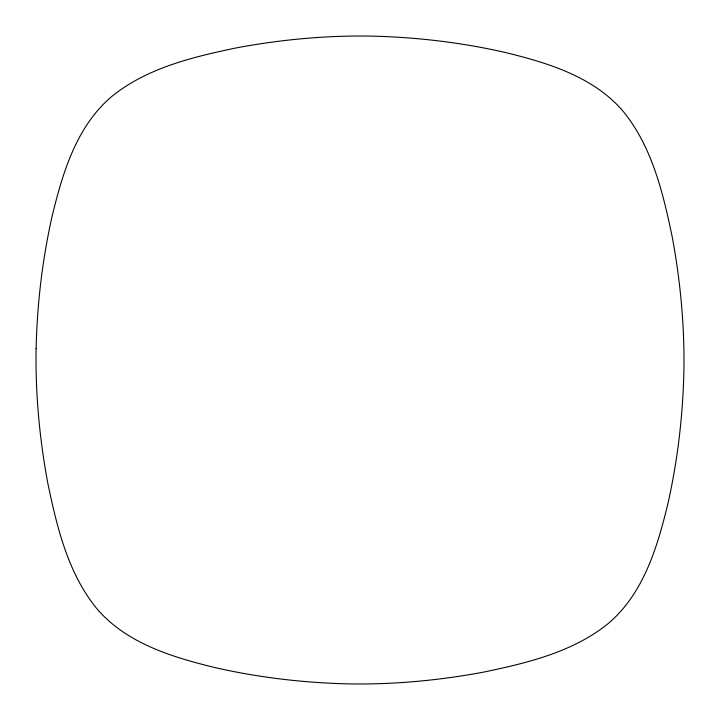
<?xml version="1.0" encoding="UTF-8"?>
<svg xmlns="http://www.w3.org/2000/svg" width="720" height="720" viewBox="0 0 720 720"><rect width="100%" height="100%" fill="white"/><g stroke="black" fill="none" stroke-linecap="round" stroke-linejoin="round"><path stroke-width="1.08" d="M36.108 348.741C35.316 393.678 39.555 438.642 47.727 482.814C56.844 526.509 67.581 572.202 96.084 607.77C125.748 643.23 172.017 657.099 215.28 667.656C259.056 677.592 303.876 682.866 348.741 683.892C393.678 684.684 438.642 680.445 482.814 672.273C526.509 663.156 572.202 652.419 607.77 623.916C643.23 594.252 657.099 547.983 667.656 504.72C677.592 460.944 682.866 416.124 683.892 371.259C684.684 326.322 680.445 281.358 672.273 237.186C663.156 193.491 652.419 147.798 623.916 112.23C594.252 76.77 547.983 62.901 504.72 52.344C460.944 42.408 416.124 37.134 371.259 36.108C326.322 35.316 281.358 39.555 237.186 47.727C193.491 56.844 147.798 67.581 112.23 96.084C76.77 125.748 62.901 172.017 52.344 215.28C42.408 259.056 37.134 303.876 36.108 348.741"/></g></svg>
